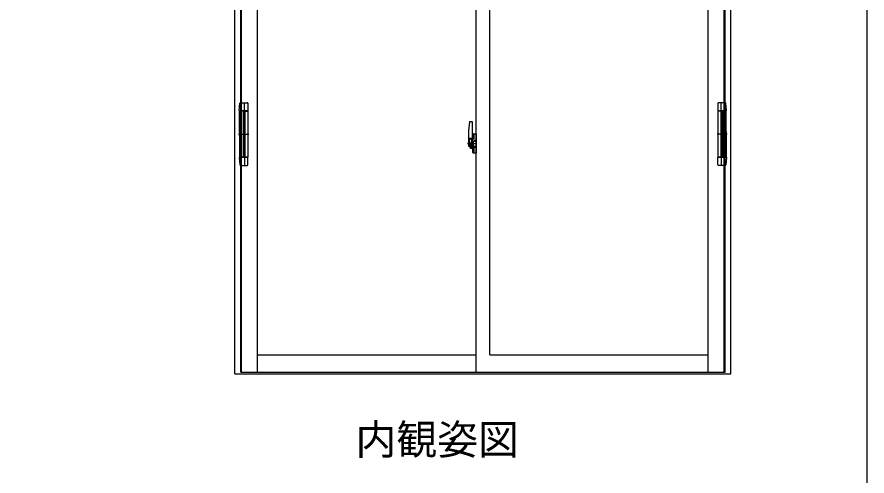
# Model space of a CAD drawing. Units: millimetres, scale not verified. Extents: x -437 to 438, y -331 to 329.
# Drawn here: x 282.1 to 438.1, y 125.6 to 209.7 of the extents above; entities that cross this region are included whole.
import ezdxf
from ezdxf.enums import TextEntityAlignment as Align

# ---------------------------------------------------------------- set-up
doc = ezdxf.new("R2010")
doc.units = ezdxf.units.MM
doc.header["$LTSCALE"] = 2
for name, color, linetype in [('0-1_USER1', 3, 'Continuous'), ('0-6_YKK_A1', 4, 'Continuous'), ('0-8_YKK_ZWAK', 7, 'Continuous')]:
    doc.layers.add(name, color=color, linetype=linetype)
doc.styles.add('ＭＳ ゴシック', font='')
doc.styles.get('ＭＳ ゴシック').set_extended_font_data('MS Gothic')

msp = doc.modelspace()

# ---------------------------------------------------------------- linework, layer by layer
at = {"layer": '0-6_YKK_A1'}
for p, q in [((322.1, 144.27), (322.1, 243.8)), ((413.1, 144.27), (413.1, 243.8)), ((323.16, 144.62), (323.16, 241.965)), ((323.285, 144.62), (323.285, 241.965)), ((326.235, 144.62), (326.235, 241.965)), ((366.35, 144.62), (366.35, 241.965)), ((408.965, 144.62), (408.965, 241.965)), ((411.915, 144.62), (411.915, 241.965)), ((412.04, 144.617), (412.04, 241.965)), ((368.85, 147.8), (368.85, 239.465)), ((322.904, 192.525), (323.006, 193.891)), ((323.145, 193.985), (323.881, 193.985)), ((323.919, 193.985), (324.372, 193.985)), ((411.281, 193.985), (410.828, 193.985)), ((412.055, 193.985), (411.319, 193.985)), ((412.296, 192.525), (412.194, 193.891)), ((322.922, 192.498), (323.033, 192.498)), ((322.922, 188.704), (322.922, 192.498)), ((322.99, 192.5), (322.929, 192.5)), ((323.806, 192.5), (322.99, 192.5)), ((323.033, 192.5), (323.032, 192.485)), ((323.033, 192.483), (323.032, 192.485)), ((323.033, 192.483), (323.049, 192.48)), ((323.457, 192.497), (323.056, 192.495)), ((323.056, 192.495), (323.086, 192.496)), ((323.615, 192.498), (323.607, 192.498)), ((323.63, 192.498), (323.63, 183.972)), ((324.362, 192.498), (323.63, 192.498)), ((323.63, 192.403), (323.632, 192.403)), ((323.632, 192.393), (323.632, 192.438)), ((323.77, 192.47), (323.897, 192.478)), ((323.777, 192.47), (323.777, 192.49)), ((323.797, 184.123), (323.797, 192.348)), ((323.897, 192.448), (324.035, 192.448)), ((323.897, 192.4), (323.897, 184.07)), ((323.897, 192.4), (323.897, 192.4)), ((324.447, 192.5), (323.9, 192.5)), ((323.977, 192.49), (323.977, 192.478)), ((324.035, 192.448), (324.374, 192.442)), ((324.195, 192.467), (324.171, 192.474)), ((324.182, 192.498), (324.182, 192.471)), ((324.183, 192.471), (324.183, 192.498)), ((324.361, 192.5), (324.362, 192.498)), ((324.362, 192.498), (324.363, 192.498)), ((324.363, 192.498), (324.363, 192.5)), ((324.363, 192.498), (324.472, 192.498)), ((324.363, 192.442), (324.363, 192.498)), ((324.472, 192.498), (324.472, 192.342)), ((324.472, 192.342), (324.472, 184.128)), ((410.728, 192.498), (410.728, 192.342)), ((410.837, 192.498), (410.728, 192.498)), ((410.728, 192.342), (410.728, 184.128)), ((410.753, 192.5), (411.3, 192.5)), ((411.165, 192.448), (410.826, 192.442)), ((410.837, 192.498), (410.837, 192.5)), ((410.838, 192.498), (410.837, 192.498)), ((410.837, 192.442), (410.837, 192.498)), ((410.839, 192.5), (410.838, 192.498)), ((410.838, 192.498), (411.57, 192.498)), ((411.005, 192.467), (411.029, 192.474)), ((411.017, 192.471), (411.017, 192.498)), ((411.018, 192.498), (411.018, 192.471)), ((411.303, 192.448), (411.165, 192.448)), ((411.223, 192.49), (411.223, 192.478)), ((411.43, 192.47), (411.303, 192.478)), ((411.303, 192.4), (411.303, 184.07)), ((411.303, 192.4), (411.303, 192.4)), ((411.394, 192.5), (412.21, 192.5)), ((411.403, 184.123), (411.403, 192.348)), ((411.423, 192.47), (411.423, 192.49)), ((411.568, 192.393), (411.568, 192.438)), ((411.57, 192.403), (411.568, 192.403)), ((411.57, 192.498), (411.57, 183.972)), ((411.585, 192.498), (411.593, 192.498)), ((411.743, 192.497), (412.144, 192.495)), ((412.144, 192.495), (412.114, 192.496)), ((412.167, 192.483), (412.151, 192.48)), ((412.167, 192.5), (412.168, 192.485)), ((412.278, 192.498), (412.167, 192.498)), ((412.167, 192.483), (412.168, 192.485)), ((412.21, 192.5), (412.271, 192.5)), ((412.278, 188.704), (412.278, 192.498)), ((365.191, 190.509), (365.624, 190.524)), ((365.65, 190.499), (365.65, 187.24)), ((322.783, 188.235), (324.622, 188.235)), ((322.922, 188.704), (322.971, 188.69)), ((322.922, 187.766), (322.922, 183.973)), ((322.933, 188.665), (322.933, 187.805)), ((322.938, 188.51), (322.938, 187.96)), ((322.944, 188.471), (322.944, 188.498)), ((322.944, 188.47), (322.944, 188.471)), ((322.944, 188), (322.944, 188.47)), ((322.944, 187.999), (322.944, 188)), ((322.944, 187.972), (322.944, 187.999)), ((322.96, 188.484), (322.957, 188.484)), ((322.957, 187.986), (322.96, 187.986)), ((322.958, 188.69), (322.971, 188.69)), ((322.958, 187.78), (322.971, 187.78)), ((322.975, 188.484), (322.961, 188.484)), ((322.961, 187.986), (322.975, 187.986)), ((322.971, 188.69), (322.971, 188.516)), ((322.971, 188.516), (322.975, 188.505)), ((322.971, 187.955), (322.975, 187.965)), ((322.975, 187.965), (322.975, 188.505)), ((364.95, 188.255), (364.95, 186.038)), ((365.538, 187.392), (365.15, 187.392)), ((365.15, 186.333), (365.15, 187.392)), ((365.175, 187.32), (365.538, 187.32)), ((365.175, 186.34), (365.175, 187.32)), ((365.635, 187.24), (365.635, 186.943)), ((365.65, 187.24), (365.635, 187.24)), ((365.65, 187.28), (365.65, 186.721)), ((365.775, 188.205), (365.775, 187.3)), ((365.9, 187.3), (365.775, 187.3)), ((365.775, 186.933), (365.775, 187.246)), ((365.925, 187.275), (365.799, 187.271)), ((365.8, 187.275), (365.8, 187.3)), ((365.925, 187.275), (365.8, 187.275)), ((365.9, 188.255), (365.825, 188.255)), ((365.9, 188.255), (365.9, 187.3)), ((365.9, 188.23), (365.925, 188.23)), ((365.925, 188.26), (366.35, 188.275)), ((365.925, 188.26), (365.925, 187.275)), ((365.925, 188.23), (365.925, 187.275)), ((366.35, 188.275), (366.35, 184.775)), ((412.418, 188.235), (410.578, 188.235)), ((412.229, 188.516), (412.225, 188.505)), ((412.225, 187.965), (412.225, 188.505)), ((412.225, 188.484), (412.239, 188.484)), ((412.239, 187.986), (412.225, 187.986)), ((412.229, 187.955), (412.225, 187.965)), ((412.278, 188.704), (412.229, 188.69)), ((412.229, 188.69), (412.229, 188.516)), ((412.243, 188.69), (412.229, 188.69)), ((412.243, 187.78), (412.229, 187.78)), ((412.24, 188.484), (412.243, 188.484)), ((412.243, 187.986), (412.24, 187.986)), ((412.256, 188.471), (412.256, 188.498)), ((412.256, 188.47), (412.256, 188.471)), ((412.256, 188), (412.256, 188.47)), ((412.256, 187.999), (412.256, 188)), ((412.256, 187.972), (412.256, 187.999)), ((412.262, 188.51), (412.262, 187.96)), ((412.268, 188.665), (412.268, 187.805)), ((412.278, 187.766), (412.278, 183.973)), ((365.806, 186.525), (364.77, 186.525)), ((364.787, 186.525), (366.114, 186.525)), ((364.998, 185.988), (365.205, 185.981)), ((365.15, 186.33), (365.15, 186.333)), ((365.151, 186.283), (365.15, 186.33)), ((365.151, 186.293), (365.15, 186.33)), ((365.205, 186.153), (365.205, 185.981)), ((365.42, 186.153), (365.205, 186.153)), ((365.24, 186.084), (365.205, 186.084)), ((365.24, 186.036), (365.475, 186.036)), ((365.24, 185.905), (365.24, 186.036)), ((365.24, 185.89), (365.24, 185.905)), ((365.24, 185.89), (365.529, 185.89)), ((365.35, 185.637), (365.35, 185.587)), ((365.375, 185.662), (365.538, 185.662)), ((365.42, 186.16), (365.42, 186.125)), ((365.46, 186.16), (365.42, 186.16)), ((365.46, 186.943), (365.46, 186.125)), ((365.635, 186.943), (365.46, 186.943)), ((365.475, 186.611), (365.46, 186.611)), ((365.475, 186.498), (365.475, 186.696)), ((365.475, 186.497), (365.475, 186.498)), ((365.475, 186.497), (365.575, 186.497)), ((365.475, 186.423), (365.475, 186.497)), ((365.475, 186.423), (365.575, 186.423)), ((365.475, 186.377), (365.475, 186.423)), ((365.475, 186.377), (365.575, 186.377)), ((365.475, 186.184), (365.475, 186.377)), ((365.475, 186.184), (365.575, 186.184)), ((365.475, 186.129), (365.475, 186.184)), ((365.475, 186.129), (365.575, 186.129)), ((365.475, 186.125), (365.475, 186.129)), ((365.5, 186.525), (366.524, 186.525)), ((365.575, 186.084), (365.563, 186.084)), ((365.575, 187.115), (365.575, 187.165)), ((365.575, 186.943), (365.575, 186.721)), ((365.65, 186.824), (365.575, 186.824)), ((365.745, 186.498), (365.575, 186.498)), ((365.575, 186.497), (365.575, 186.498)), ((365.575, 186.497), (365.575, 185.699)), ((365.575, 186.423), (365.575, 186.497)), ((365.575, 186.377), (365.575, 186.423)), ((365.575, 186.184), (365.575, 186.377)), ((365.575, 186.354), (365.575, 186.084)), ((365.575, 186.129), (365.575, 186.184)), ((365.575, 186.125), (365.575, 186.129)), ((365.575, 186.125), (365.575, 185.994)), ((365.575, 185.994), (365.575, 185.982)), ((365.575, 185.982), (365.575, 185.93)), ((365.65, 186.721), (365.65, 187.073)), ((365.65, 186.782), (365.65, 187.017)), ((365.65, 185.977), (365.65, 186.498)), ((365.65, 186.498), (365.65, 185.699)), ((365.675, 187.098), (365.775, 187.1)), ((365.775, 185.95), (365.675, 185.952)), ((365.775, 185.804), (365.775, 186.117)), ((365.775, 184.845), (365.775, 185.75)), ((365.9, 185.75), (365.775, 185.75)), ((365.925, 185.775), (365.799, 185.779)), ((365.8, 185.775), (365.8, 185.75)), ((365.925, 185.775), (365.8, 185.775)), ((365.823, 186.859), (365.823, 186.191)), ((365.835, 186.859), (365.835, 185.842)), ((366.32, 186.899), (365.86, 186.883)), ((365.86, 185.817), (366.32, 185.801)), ((365.9, 185.925), (365.9, 185.868)), ((365.9, 184.795), (365.9, 185.75)), ((366.275, 185.95), (365.925, 185.95)), ((365.925, 185.843), (366.275, 185.843)), ((365.925, 184.82), (365.925, 185.775)), ((366.005, 187.015), (366.005, 186.945)), ((366.19, 187.04), (366.03, 187.04)), ((366.03, 186.92), (366.19, 186.92)), ((366.215, 187.015), (366.215, 186.945)), ((366.3, 185.925), (366.3, 185.868)), ((366.335, 186.885), (366.335, 185.816)), ((366.335, 186.885), (366.335, 186.879)), ((366.35, 186.663), (366.335, 186.663)), ((366.35, 186.338), (366.335, 186.338)), ((323.632, 184.077), (323.632, 184.032)), ((324.472, 184.128), (324.472, 183.973)), ((365.538, 185.587), (365.35, 185.587)), ((365.9, 184.795), (365.825, 184.795)), ((365.9, 184.82), (365.925, 184.82)), ((410.728, 184.128), (410.728, 183.973)), ((411.568, 184.077), (411.568, 184.032)), ((322.904, 183.945), (323.006, 182.579)), ((322.922, 183.973), (323.033, 183.973)), ((322.99, 183.97), (322.929, 183.97)), ((323.806, 183.97), (322.99, 183.97)), ((323.033, 183.987), (323.032, 183.985)), ((323.033, 183.97), (323.032, 183.985)), ((323.033, 183.987), (323.049, 183.99)), ((323.05, 183.99), (323.049, 183.99)), ((323.457, 183.973), (323.056, 183.976)), ((323.056, 183.976), (323.086, 183.974)), ((323.615, 183.972), (323.607, 183.972)), ((323.63, 184.068), (323.632, 184.068)), ((324.363, 183.973), (323.63, 183.973)), ((323.77, 184), (323.897, 183.993)), ((323.777, 184), (323.777, 183.98)), ((323.897, 184.07), (323.897, 184.07)), ((323.897, 184.023), (324.035, 184.023)), ((323.897, 183.993), (324.035, 183.993)), ((324.447, 183.97), (323.9, 183.97)), ((323.977, 183.98), (323.977, 183.993)), ((324.035, 184.023), (324.374, 184.028)), ((324.035, 183.993), (324.164, 183.995)), ((324.171, 183.996), (324.195, 184.003)), ((324.182, 183.973), (324.182, 183.999)), ((324.183, 184), (324.183, 183.973)), ((324.361, 183.97), (324.362, 183.973)), ((324.363, 184.028), (324.363, 183.973)), ((324.363, 183.973), (324.472, 183.973)), ((324.363, 183.973), (324.363, 183.97)), ((410.837, 183.973), (410.728, 183.973)), ((410.753, 183.97), (411.3, 183.97)), ((411.165, 184.023), (410.826, 184.028)), ((410.837, 184.028), (410.837, 183.973)), ((410.837, 183.973), (411.57, 183.973)), ((410.837, 183.973), (410.837, 183.97)), ((410.839, 183.97), (410.838, 183.973)), ((411.029, 183.996), (411.005, 184.003)), ((411.017, 184), (411.017, 183.973)), ((411.018, 183.973), (411.018, 183.999)), ((411.165, 183.993), (411.036, 183.995)), ((411.303, 184.023), (411.165, 184.023)), ((411.303, 183.993), (411.165, 183.993)), ((411.223, 183.98), (411.223, 183.993)), ((411.303, 184.07), (411.303, 184.07)), ((411.43, 184), (411.303, 183.993)), ((411.394, 183.97), (412.21, 183.97)), ((411.423, 184), (411.423, 183.98)), ((411.57, 184.068), (411.568, 184.068)), ((411.585, 183.972), (411.593, 183.972)), ((411.743, 183.973), (412.144, 183.976)), ((412.144, 183.976), (412.114, 183.974)), ((412.15, 183.99), (412.151, 183.99)), ((412.167, 183.987), (412.151, 183.99)), ((412.167, 183.987), (412.168, 183.985)), ((412.167, 183.97), (412.168, 183.985)), ((412.278, 183.973), (412.167, 183.973)), ((412.296, 183.945), (412.194, 182.579)), ((412.21, 183.97), (412.271, 183.97)), ((323.145, 182.485), (323.882, 182.485)), ((323.919, 182.485), (324.372, 182.485)), ((411.281, 182.485), (410.828, 182.485)), ((412.055, 182.485), (411.318, 182.485)), ((326.235, 147.8), (366.35, 147.8)), ((368.85, 147.8), (408.965, 147.8)), ((322.1, 144.27), (413.1, 144.27)), ((323.16, 144.62), (412.04, 144.62))]:
    msp.add_line(p, q, dxfattribs=at)
for points in [[(323.106, 193.985), (323.116, 193.985), (323.145, 193.985)], [(323.837, 192.5), (323.846, 192.871), (323.853, 193.243), (323.858, 193.614), (323.861, 193.985)], [(323.881, 193.985), (323.893, 193.985), (323.906, 193.985), (323.919, 193.985)], [(324.472, 193.885), (324.479, 193.545), (324.482, 193.205), (324.483, 192.865), (324.483, 192.525)], [(410.728, 193.885), (410.721, 193.545), (410.718, 193.205), (410.717, 192.865), (410.717, 192.525)], [(411.319, 193.985), (411.307, 193.985), (411.294, 193.985), (411.281, 193.985)], [(411.363, 192.5), (411.354, 192.871), (411.347, 193.243), (411.342, 193.614), (411.339, 193.985)], [(412.094, 193.985), (412.084, 193.985), (412.055, 193.985)], [(323.055, 192.455), (323.055, 192.463), (323.054, 192.47), (323.053, 192.475), (323.051, 192.479), (323.05, 192.48), (323.049, 192.48)], [(323.055, 192.455), (323.056, 192.465), (323.056, 192.475), (323.056, 192.485), (323.056, 192.495)], [(323.655, 192.463), (323.688, 192.465), (323.725, 192.467), (323.77, 192.47)], [(324.002, 192.498), (324.002, 192.49), (323.752, 192.49), (323.752, 192.498)], [(323.9, 192.5), (323.879, 192.5), (323.859, 192.5), (323.84, 192.5), (323.822, 192.5), (323.806, 192.5)], [(323.897, 192.478), (324.035, 192.478), (324.164, 192.475)], [(323.897, 192.477), (323.897, 192.477), (323.897, 192.452)], [(323.897, 192.448), (323.897, 192.445), (323.897, 192.439), (323.897, 192.428), (323.897, 192.415), (323.897, 192.4)], [(324.244, 192.444), (324.23, 192.453), (324.214, 192.46), (324.195, 192.467)], [(324.458, 192.5), (324.453, 192.5), (324.444, 192.5), (324.438, 192.5), (324.431, 192.5), (324.422, 192.5), (324.413, 192.5), (324.401, 192.5), (324.389, 192.5), (324.377, 192.5)], [(410.742, 192.5), (410.747, 192.5), (410.756, 192.5), (410.762, 192.5), (410.769, 192.5), (410.778, 192.5), (410.787, 192.5), (410.799, 192.5), (410.811, 192.5), (410.823, 192.5)], [(410.956, 192.444), (410.97, 192.453), (410.986, 192.46), (411.005, 192.467)], [(411.303, 192.478), (411.165, 192.478), (411.036, 192.475)], [(411.198, 192.498), (411.198, 192.49), (411.448, 192.49), (411.448, 192.498)], [(411.3, 192.5), (411.321, 192.5), (411.341, 192.5), (411.36, 192.5), (411.378, 192.5), (411.394, 192.5)], [(411.303, 192.477), (411.303, 192.477), (411.303, 192.452)], [(411.303, 192.448), (411.303, 192.445), (411.303, 192.439), (411.303, 192.428), (411.303, 192.415), (411.303, 192.4)], [(411.545, 192.463), (411.512, 192.465), (411.475, 192.467), (411.43, 192.47)], [(412.145, 192.455), (412.144, 192.465), (412.144, 192.475), (412.144, 192.485), (412.144, 192.495)], [(412.145, 192.455), (412.145, 192.463), (412.146, 192.47), (412.147, 192.475), (412.149, 192.479), (412.15, 192.48), (412.151, 192.48)], [(322.922, 187.766), (322.971, 187.78), (322.971, 187.955)], [(322.957, 188.484), (322.952, 188.482), (322.949, 188.48), (322.947, 188.478)], [(322.947, 187.992), (322.949, 187.99), (322.952, 187.988), (322.957, 187.986)], [(322.961, 188.484), (322.961, 188.484), (322.96, 188.484)], [(322.96, 187.986), (322.961, 187.986), (322.961, 187.986)], [(365.575, 187.282), (365.575, 186.943), (365.575, 186.721)], [(412.278, 187.766), (412.229, 187.78), (412.229, 187.955)], [(412.239, 188.484), (412.239, 188.484), (412.24, 188.484)], [(412.24, 187.986), (412.239, 187.986), (412.239, 187.986)], [(412.243, 188.484), (412.248, 188.482), (412.251, 188.48), (412.253, 188.478)], [(412.253, 187.992), (412.251, 187.99), (412.248, 187.988), (412.243, 187.986)], [(365.24, 186.036), (365.24, 186.125), (365.475, 186.125), (365.575, 186.125)], [(365.572, 185.914), (365.569, 185.908), (365.564, 185.903), (365.553, 185.895), (365.538, 185.89), (365.521, 185.89), (365.51, 185.892), (365.499, 185.895), (365.475, 185.905), (365.475, 185.905)], [(365.575, 186.721), (365.745, 186.721), (365.745, 186.523)], [(365.575, 186.523), (365.745, 186.523), (365.745, 186.498)], [(365.823, 186.859), (365.823, 186.859), (365.814, 186.861), (365.804, 186.866), (365.792, 186.879), (365.779, 186.905), (365.775, 186.933)], [(365.775, 186.117), (365.775, 186.126), (365.783, 186.155), (365.79, 186.167), (365.799, 186.179), (365.807, 186.186), (365.818, 186.19), (365.823, 186.191)], [(365.925, 185.775), (365.925, 184.79), (366.35, 184.775)], [(365.35, 185.587), (365.328, 185.617), (365.317, 185.634)], [(323.055, 184.015), (323.055, 184.007), (323.054, 184), (323.053, 183.995), (323.051, 183.991), (323.05, 183.99)], [(323.055, 184.015), (323.056, 184.005), (323.056, 183.995), (323.056, 183.985), (323.056, 183.976)], [(323.655, 184.007), (323.688, 184.005), (323.725, 184.003), (323.77, 184)], [(324.002, 183.973), (324.002, 183.98), (323.752, 183.98), (323.752, 183.973)], [(323.9, 183.97), (323.879, 183.97), (323.859, 183.97), (323.84, 183.97), (323.822, 183.97), (323.806, 183.97)], [(323.837, 183.97), (323.846, 183.599), (323.853, 183.227), (323.858, 182.856), (323.861, 182.485)], [(323.897, 184.023), (323.897, 184.025), (323.897, 184.032), (323.897, 184.042), (323.897, 184.055), (323.897, 184.07)], [(323.897, 183.993), (323.897, 183.993), (323.897, 184.018)], [(324.195, 184.003), (324.214, 184.01), (324.23, 184.017), (324.244, 184.026)], [(324.458, 183.97), (324.453, 183.97), (324.444, 183.97), (324.438, 183.97), (324.431, 183.97), (324.423, 183.97), (324.413, 183.97), (324.401, 183.97), (324.39, 183.97), (324.377, 183.97)], [(324.472, 182.585), (324.479, 182.925), (324.482, 183.265), (324.483, 183.605), (324.483, 183.945)], [(410.728, 182.585), (410.721, 182.925), (410.718, 183.265), (410.717, 183.605), (410.717, 183.945)], [(410.742, 183.97), (410.747, 183.97), (410.756, 183.97), (410.762, 183.97), (410.769, 183.97), (410.777, 183.97), (410.787, 183.97), (410.799, 183.97), (410.81, 183.97), (410.823, 183.97)], [(411.005, 184.003), (410.986, 184.01), (410.97, 184.017), (410.956, 184.026)], [(411.198, 183.973), (411.198, 183.98), (411.448, 183.98), (411.448, 183.973)], [(411.3, 183.97), (411.321, 183.97), (411.341, 183.97), (411.36, 183.97), (411.378, 183.97), (411.394, 183.97)], [(411.303, 184.023), (411.303, 184.025), (411.303, 184.032), (411.303, 184.042), (411.303, 184.055), (411.303, 184.07)], [(411.303, 183.993), (411.303, 183.993), (411.303, 184.018)], [(411.363, 183.97), (411.354, 183.599), (411.347, 183.227), (411.342, 182.856), (411.339, 182.485)], [(411.545, 184.007), (411.512, 184.005), (411.475, 184.003), (411.43, 184)], [(412.145, 184.015), (412.144, 184.005), (412.144, 183.995), (412.144, 183.985), (412.144, 183.976)], [(412.145, 184.015), (412.145, 184.007), (412.146, 184), (412.147, 183.995), (412.149, 183.991), (412.15, 183.99)], [(323.106, 182.485), (323.116, 182.485), (323.145, 182.485)], [(323.882, 182.485), (323.893, 182.485), (323.906, 182.485), (323.919, 182.485)], [(411.318, 182.485), (411.307, 182.485), (411.294, 182.485), (411.281, 182.485)], [(412.094, 182.485), (412.084, 182.485), (412.055, 182.485)]]:
    msp.add_lwpolyline(points, dxfattribs=at)
for centre, radius, start, end in [((323.106, 193.885), 0.1, 90, 176.5), ((324.372, 193.885), 0.1, 0, 90), ((410.828, 193.885), 0.1, 90, 180), ((412.094, 193.885), 0.1, 3.5, 90), ((322.929, 192.525), 0.025, 180, 270), ((323.657, 192.438), 0.025, 93.4998, 180), ((323.897, 192.348), 0.1, 90, 180), ((324.163, 192.45), 0.025, 73.12061, 89), ((324.372, 192.342), 0.1, 0, 88.99997), ((324.458, 192.525), 0.025, 270, 0), ((410.742, 192.525), 0.025, 180, 270), ((410.828, 192.342), 0.1, 91.00003, 180), ((411.037, 192.45), 0.025, 91, 106.87939), ((411.303, 192.348), 0.1, 0, 90), ((411.543, 192.438), 0.025, 0, 86.5002), ((412.271, 192.525), 0.025, 270, 0), ((378.2, 188.214), 13.25, 170.20654, 179.82143), ((365.192, 190.459), 0.05, 92, 170.20654), ((365.625, 190.499), 0.025, 0, 92), ((322.958, 188.665), 0.025, 90, 180), ((322.958, 187.805), 0.025, 180, 270), ((365.175, 187.345), 0.025, 180, 270), ((365.538, 187.28), 0.113, 0, 90), ((365.538, 187.282), 0.0375, 0, 90), ((365.825, 188.205), 0.05, 90, 180), ((365.8, 187.246), 0.025, 91.99999, 180), ((412.243, 188.665), 0.025, 0, 90), ((412.243, 187.805), 0.025, 270, 0), ((365, 186.038), 0.05, 180, 268), ((366.626, 186.331), 1.476, 179.91894, 190.81318), ((366.458, 186.272), 1.307, 179.5362, 192.85144), ((366.647, 186.3), 1.472, 178.42075, 189.33089), ((366.099, 186.194), 0.933, 188.62914, 193.1575), ((366.458, 186.272), 1.307, 192.85144, 209.23122), ((366.099, 186.194), 0.933, 193.1575, 216.63292), ((366.06, 186.213), 0.88, 189.9821, 192.05297), ((366.06, 186.213), 0.88, 192.05297, 218.82619), ((365.375, 185.637), 0.025, 90, 180), ((365.48, 186.13), 0.095, 266.91231, 356.7406), ((365.538, 185.699), 0.0375, 270, 0), ((365.538, 185.699), 0.113, 270, 0), ((365.675, 187.073), 0.025, 91, 180), ((365.675, 185.977), 0.025, 180, 269.00002), ((365.8, 185.804), 0.025, 180, 268.00001), ((365.86, 186.858), 0.0254, 88.99206, 157.90245), ((365.86, 185.843), 0.0256, 202.43823, 270.66726), ((365.925, 185.925), 0.025, 90, 180), ((365.925, 185.868), 0.025, 180, 270), ((366.03, 187.015), 0.025, 90, 180), ((366.03, 186.945), 0.025, 180, 270), ((366.19, 187.015), 0.025, 0, 90), ((366.19, 186.945), 0.025, 270, 0), ((366.275, 185.925), 0.025, 0, 90), ((366.275, 185.868), 0.025, 270, 0), ((323.897, 184.123), 0.1, 180, 270), ((324.372, 184.128), 0.1, 271.00003, 0), ((365.825, 184.845), 0.05, 180, 270), ((410.828, 184.128), 0.1, 180, 268.99997), ((411.303, 184.123), 0.1, 270, 0), ((322.929, 183.945), 0.025, 90, 180), ((323.106, 182.585), 0.1, 183.5, 270), ((323.657, 184.032), 0.025, 180, 266.5002), ((324.163, 184.02), 0.025, 271, 286.87939), ((324.372, 182.585), 0.1, 270, 0), ((324.458, 183.945), 0.025, 0, 90), ((410.742, 183.945), 0.025, 90, 180), ((410.828, 182.585), 0.1, 180, 270), ((411.037, 184.02), 0.025, 253.12061, 269), ((411.543, 184.032), 0.025, 273.4998, 360), ((412.094, 182.585), 0.1, 270, 356.5), ((412.271, 183.945), 0.025, 0, 90)]:
    msp.add_arc(centre, radius, start, end, dxfattribs=at)
for centre, major_axis, ratio, start_param, end_param in [((325.973, 192.476), (3.1, 0), 0.017937, 2.6929504, 2.7694402), ((323.607, 192.491), (-0.4, 0), 0.017937, 4.712389, 5.0963614), ((411.593, 192.491), (0.4, 0), 0.017937, 1.1868239, 1.5707963), ((409.227, 192.476), (-3.1, 0), 0.017937, 3.5137451, 3.5902349), ((323.113, 188.51), (-0.078, 0.157), 0.999842, 0.4866055, 1.107103), ((323.113, 187.96), (0.078, 0.157), 0.999842, 2.0344896, 2.6549872), ((323.119, 188.498), (-0.078, 0.157), 0.999842, 0.546621, 1.107103), ((322.959, 188.471), (0.015, 0.0012), 0.897989, 2.4813261, 3.0534814), ((322.959, 187.999), (-0.015, 0.0012), 0.897989, 0.0881113, 0.6602665), ((323.119, 187.972), (0.078, 0.157), 0.999842, 2.0344896, 2.5949716), ((323.004, 188.485), (-0.045, 0), 0.052408, 0.3030606, 0.8501008), ((323.004, 187.985), (0.045, 0), 0.052408, 2.2914918, 2.8385321), ((412.196, 188.485), (0.045, 0), 0.052408, 5.4330845, 5.9801247), ((412.196, 187.985), (-0.045, 0), 0.052408, 3.4446532, 3.9916935), ((412.087, 188.51), (0.078, 0.157), 0.999842, 5.1760823, 5.7965798), ((412.081, 188.498), (0.078, 0.157), 0.999842, 5.1760823, 5.7365643), ((412.081, 187.972), (-0.078, 0.157), 0.999842, 3.6882137, 4.2486957), ((412.087, 187.96), (-0.078, 0.157), 0.999842, 3.6281981, 4.2486957), ((412.241, 188.471), (-0.015, 0.0012), 0.897989, 3.2297039, 3.8018592), ((412.241, 187.999), (0.015, 0.0012), 0.897989, 5.6229188, 6.195074), ((365.575, 186.696), (0.1, 0), 0.251336, 1.5707963, 3.1415927), ((365.575, 186.498), (0.1, 0), 0.251336, 1.5707963, 3.1415927), ((365.475, 185.93), (0.1, 0), 0.637322, 6.0305051, 6.2831853), ((365.86, 186.858), (-0.0236, 0.0086), 0.995692, 6.2803203, 6.6313047), ((365.86, 185.842), (0.0236, 0.0086), 0.995692, 2.7934732, 3.1444576), ((366.32, 186.884), (0.0106, 0.011), 0.965668, 5.4977978, 7.1034794), ((366.32, 185.816), (-0.0106, 0.011), 0.965668, 2.3212985, 3.9269802), ((325.973, 183.994), (-3.1, 0), 0.017937, 0.3721524, 0.4486422), ((323.607, 183.979), (0.4, 0), 0.017937, 4.3284165, 4.712389), ((411.593, 183.979), (-0.4, 0), 0.017937, 1.5707963, 1.9547688), ((409.227, 183.994), (3.1, 0), 0.017937, 5.8345431, 5.9110329)]:
    msp.add_ellipse(centre, major_axis=major_axis, ratio=ratio, start_param=start_param, end_param=end_param, dxfattribs=at)
at = {"layer": '0-8_YKK_ZWAK'}
msp.add_lwpolyline([(-436.9, -331.2), (438.1, -331.2), (438.1, 293.8)], dxfattribs=at)

# ---------------------------------------------------------------- texts
at = {"layer": '0-1_USER1', "style": 'ＭＳ ゴシック'}
msp.add_text('内観姿図', height=5.499, dxfattribs=at).set_placement((344.218, 127.858), align=Align.BOTTOM_LEFT)

doc.saveas('drawing.dxf')
